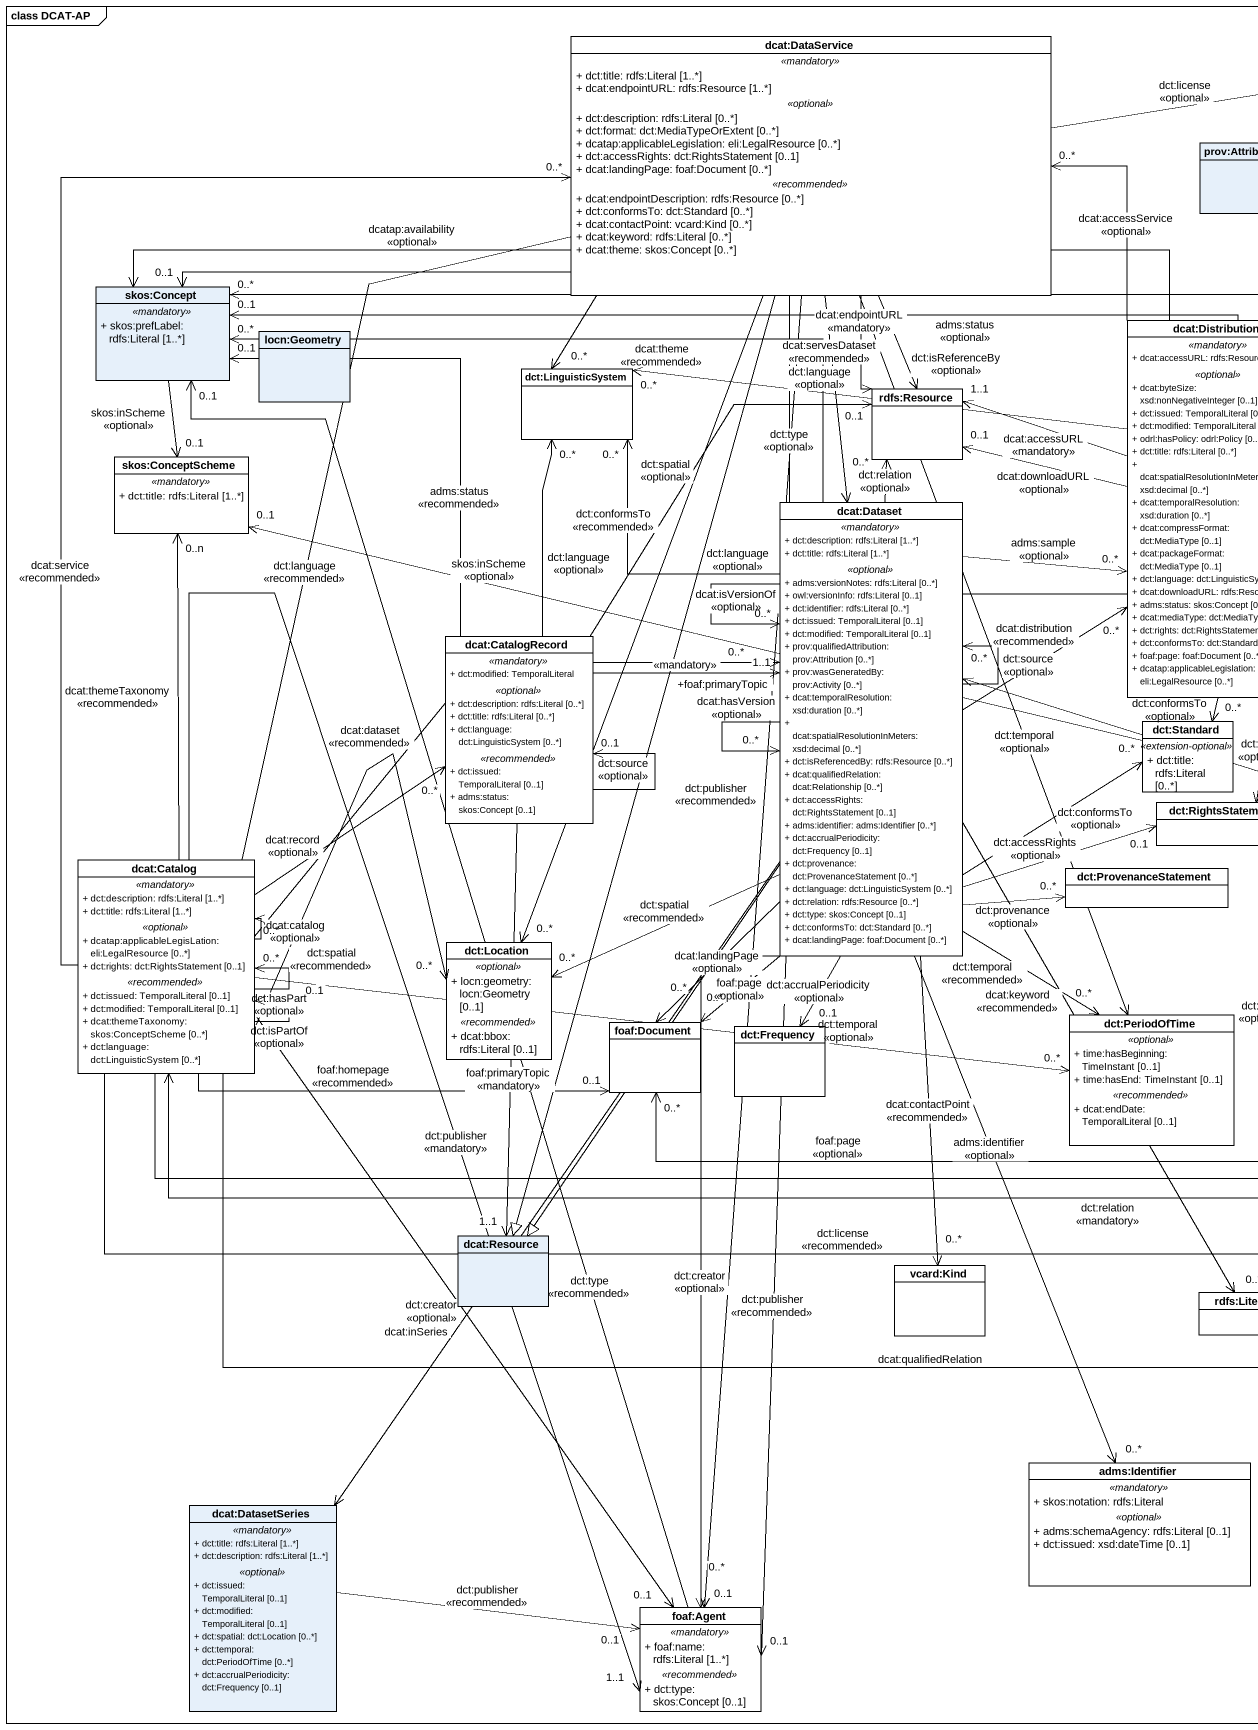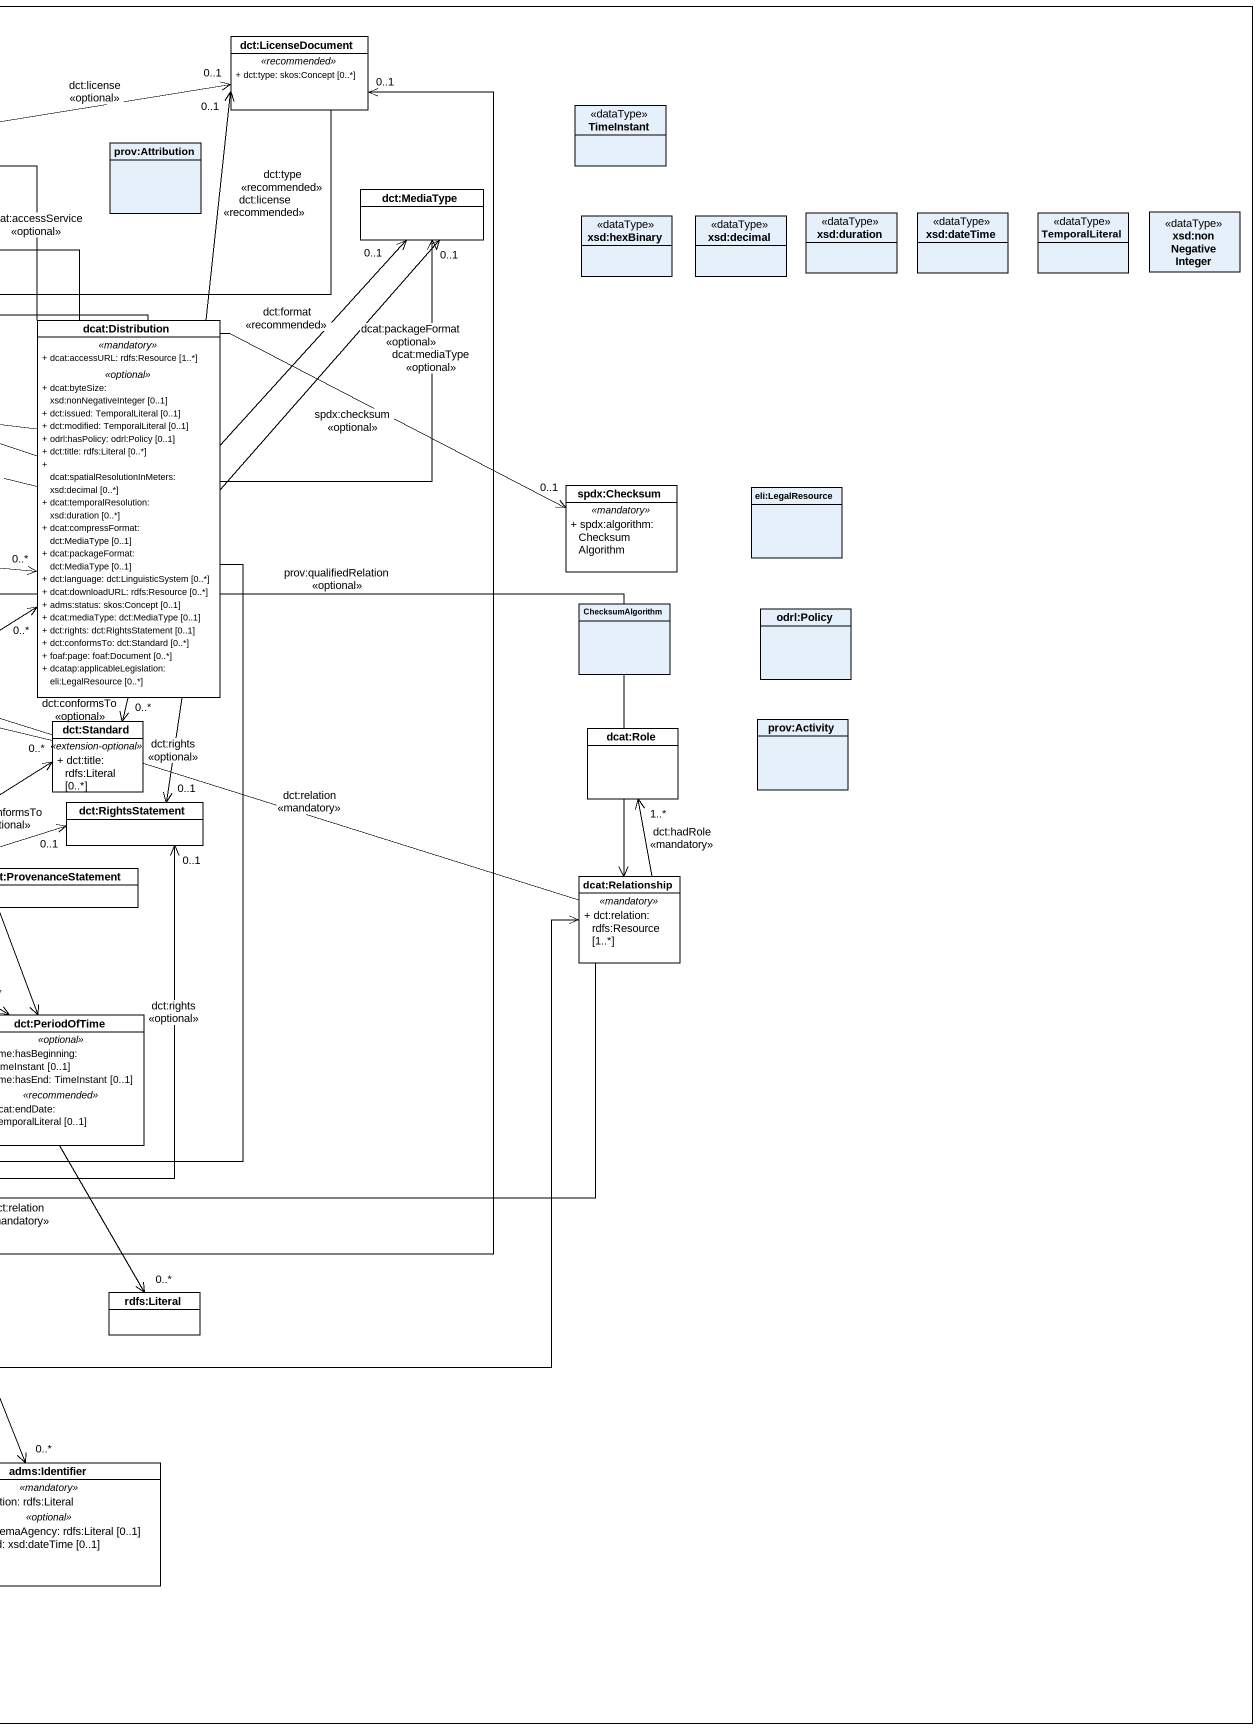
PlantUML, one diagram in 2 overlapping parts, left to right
@startuml
mainframe class DCAT-AP
hide circle
hide empty members
skinparam classAttributeIconSize 0
class "dcat:DataService" as dcat_DataService #FFFFFF {
  .. <<mandatory>> ..
  + dct:title: rdfs:Literal [1..*]
  + dcat:endpointURL: rdfs:Resource [1..*]
  .. <<optional>> ..
  + dct:description: rdfs:Literal [0..*]
  + dct:format: dct:MediaTypeOrExtent [0..*]
  + dcatap:applicableLegislation: eli:LegalResource [0..*]
  + dct:accessRights: dct:RightsStatement [0..1]
  + dcat:landingPage: foaf:Document [0..*]
  .. <<recommended>> ..
  + dcat:endpointDescription: rdfs:Resource [0..*]
  + dct:conformsTo: dct:Standard [0..*]
  + dcat:contactPoint: vcard:Kind [0..*]
  + dcat:keyword: rdfs:Literal [0..*]
  + dcat:theme: skos:Concept [0..*]
}
class "dct:LicenseDocument" as dct_LicenseDocument #FFFFFF {
  .. <<recommended>> ..
  + dct:type: skos:Concept [0..*]
}
class "prov:Attribution" as prov_Attribution
class TimeInstant <<dataType>>
class "dct:MediaType" as dct_MediaType #FFFFFF
class "xsd:hexBinary" as xsd_hexBinary <<dataType>>
class "xsd:decimal" as xsd_decimal <<dataType>>
class "xsd:duration" as xsd_duration <<dataType>>
class "xsd:dateTime" as xsd_dateTime <<dataType>>
class TemporalLiteral <<dataType>>
class "xsd:nonNegativeInteger" as xsd_nonNegativeInteger <<dataType>>
class "skos:Concept" as skos_Concept {
  .. <<mandatory>> ..
  + skos:prefLabel: rdfs:Literal [1..*]
}
class "dcat:Distribution" as dcat_Distribution #FFFFFF {
  .. <<mandatory>> ..
  + dcat:accessURL: rdfs:Resource [1..*]
  .. <<optional>> ..
  + dcat:byteSize: xsd:nonNegativeInteger [0..1]
  + dct:issued: TemporalLiteral [0..1]
  + dct:modified: TemporalLiteral [0..1]
  + odrl:hasPolicy: odrl:Policy [0..1]
  + dct:title: rdfs:Literal [0..*]
  + dcat:spatialResolutionInMeters: xsd:decimal [0..*]
  + dcat:temporalResolution: xsd:duration [0..*]
  + dcat:compressFormat: dct:MediaType [0..1]
  + dcat:packageFormat: dct:MediaType [0..1]
  + dct:language: dct:LinguisticSystem [0..*]
  + dcat:downloadURL: rdfs:Resource [0..*]
  + adms:status: skos:Concept [0..1]
  + dcat:mediaType: dct:MediaType [0..1]
  + dct:rights: dct:RightsStatement [0..1]
  + dct:conformsTo: dct:Standard [0..*]
  + foaf:page: foaf:Document [0..*]
  + dcatap:applicableLegislation: eli:LegalResource [0..*]
}
class "locn:Geometry" as locn_Geometry
class "dct:LinguisticSystem" as dct_LinguisticSystem #FFFFFF
class "rdfs:Resource" as rdfs_Resource #FFFFFF
class "skos:ConceptScheme" as skos_ConceptScheme #FFFFFF {
  .. <<mandatory>> ..
  + dct:title: rdfs:Literal [1..*]
}
class "dcat:Dataset" as dcat_Dataset #FFFFFF {
  .. <<mandatory>> ..
  + dct:description: rdfs:Literal [1..*]
  + dct:title: rdfs:Literal [1..*]
  .. <<optional>> ..
  + adms:versionNotes: rdfs:Literal [0..*]
  + owl:versionInfo: rdfs:Literal [0..1]
  + dct:identifier: rdfs:Literal [0..*]
  + dct:issued: TemporalLiteral [0..1]
  + dct:modified: TemporalLiteral [0..1]
  + prov:qualifiedAttribution: prov:Attribution [0..*]
  + prov:wasGeneratedBy: prov:Activity [0..*]
  + dcat:temporalResolution: xsd:duration [0..*]
  + dcat:spatialResolutionInMeters: xsd:decimal [0..*]
  + dct:isReferencedBy: rdfs:Resource [0..*]
  + dcat:qualifiedRelation: dcat:Relationship [0..*]
  + dct:accessRights: dct:RightsStatement [0..1]
  + adms:identifier: adms:Identifier [0..*]
  + dct:accrualPeriodicity: dct:Frequency [0..1]
  + dct:provenance: dct:ProvenanceStatement [0..*]
  + dct:language: dct:LinguisticSystem [0..*]
  + dct:relation: rdfs:Resource [0..*]
  + dct:type: skos:Concept [0..1]
  + dct:conformsTo: dct:Standard [0..*]
  + dcat:landingPage: foaf:Document [0..*]
}
class "spdx:Checksum" as spdx_Checksum #FFFFFF {
  .. <<mandatory>> ..
  + spdx:algorithm: ChecksumAlgorithm
}
class "eli:LegalResource" as eli_LegalResource
class ChecksumAlgorithm
class "dcat:CatalogRecord" as dcat_CatalogRecord #FFFFFF {
  .. <<mandatory>> ..
  + dct:modified: TemporalLiteral
  .. <<optional>> ..
  + dct:description: rdfs:Literal [0..*]
  + dct:title: rdfs:Literal [0..*]
  + dct:language: dct:LinguisticSystem [0..*]
  .. <<recommended>> ..
  + dct:issued: TemporalLiteral [0..1]
  + adms:status: skos:Concept [0..1]
}
class "odrl:Policy" as odrl_Policy
class "dct:Standard" as dct_Standard #FFFFFF {
  .. <<extension-optional>> ..
  + dct:title: rdfs:Literal [0..*]
}
class "dcat:Role" as dcat_Role #FFFFFF
class "prov:Activity" as prov_Activity
class "dct:RightsStatement" as dct_RightsStatement #FFFFFF
class "dcat:Catalog" as dcat_Catalog #FFFFFF {
  .. <<mandatory>> ..
  + dct:description: rdfs:Literal [1..*]
  + dct:title: rdfs:Literal [1..*]
  .. <<optional>> ..
  + dcatap:applicableLegisLation: eli:LegalResource [0..*]
  + dct:rights: dct:RightsStatement [0..1]
  .. <<recommended>> ..
  + dct:issued: TemporalLiteral [0..1]
  + dct:modified: TemporalLiteral [0..1]
  + dcat:themeTaxonomy: skos:ConceptScheme [0..*]
  + dct:language: dct:LinguisticSystem [0..*]
}
class "dct:ProvenanceStatement" as dct_ProvenanceStatement #FFFFFF
class "dcat:Relationship" as dcat_Relationship #FFFFFF {
  .. <<mandatory>> ..
  + dct:relation: rdfs:Resource [1..*]
}
class "dct:Location" as dct_Location #FFFFFF {
  .. <<optional>> ..
  + locn:geometry: locn:Geometry [0..1]
  .. <<recommended>> ..
  + dcat:bbox: rdfs:Literal [0..1]
}
class "foaf:Document" as foaf_Document #FFFFFF
class "dct:Frequency" as dct_Frequency #FFFFFF
class "dct:PeriodOfTime" as dct_PeriodOfTime #FFFFFF {
  .. <<optional>> ..
  + time:hasBeginning: TimeInstant [0..1]
  + time:hasEnd: TimeInstant [0..1]
  .. <<recommended>> ..
  + dcat:endDate: TemporalLiteral [0..1]
}
class "dcat:Resource" as dcat_Resource
class "vcard:Kind" as vcard_Kind #FFFFFF
class "rdfs:Literal" as rdfs_Literal #FFFFFF
class "adms:Identifier" as adms_Identifier #FFFFFF {
  .. <<mandatory>> ..
  + skos:notation: rdfs:Literal
  .. <<optional>> ..
  + adms:schemaAgency: rdfs:Literal [0..1]
  + dct:issued: xsd:dateTime [0..1]
}
class "dcat:DatasetSeries" as dcat_DatasetSeries {
  .. <<mandatory>> ..
  + dct:title: rdfs:Literal [1..*]
  + dct:description: rdfs:Literal [1..*]
  .. <<optional>> ..
  + dct:issued: TemporalLiteral [0..1]
  + dct:modified: TemporalLiteral [0..1]
  + dct:spatial: dct:Location [0..*]
  + dct:temporal: dct:PeriodOfTime [0..*]
  + dct:accrualPeriodicity: dct:Frequency [0..1]
}
class "foaf:Agent" as foaf_Agent #FFFFFF {
  .. <<mandatory>> ..
  + foaf:name: rdfs:Literal [1..*]
  .. <<recommended>> ..
  + dct:type: skos:Concept [0..1]
}
dcat_DataService -right-> "0..1" dct_LicenseDocument : dct:license\n<<optional>>
dcat_DataService --> rdfs_Resource : dcat:endpointURL\n<<mandatory>>
dcat_DataService --> rdfs_Resource : dct:isReferenceBy\n<<optional>>
dcat_DataService --> "0..*" dcat_Dataset : dcat:servesDataset\n<<recommended>>
dcat_DataService --> "0..*" dct_Location : dct:spatial\n<<optional>>
dcat_DataService --> dct_PeriodOfTime : dct:temporal\n<<optional>>
dcat_DataService --|> dcat_Resource
dcat_DataService --> "0..1" foaf_Agent : dct:publisher\n<<recommended>>
dct_LicenseDocument -left-> "0..*" skos_Concept : dct:type\n<<recommended>>
skos_Concept --> "0..1" skos_ConceptScheme : skos:inScheme\n<<optional>>
dcat_Distribution -up-> "0..*" dcat_DataService : dcat:accessService\n<<optional>>
dcat_Distribution -up-> "0..1" dct_LicenseDocument : dct:license\n<<recommended>>
dcat_Distribution -up-> "0..1" dct_MediaType : dct:format\n<<recommended>>
dcat_Distribution -up-> "0..1" dct_MediaType : dcat:mediaType\n<<optional>>
dcat_Distribution -up-> dct_MediaType : dcat:packageFormat\n<<optional>>
dcat_Distribution -left-> "0..1" skos_Concept : adms:status\n<<optional>>
dcat_Distribution -left-> skos_Concept : dcatap:availability\n<<optional>>
dcat_Distribution -left-> "0..*" dct_LinguisticSystem : dct:language\n<<optional>>
dcat_Distribution -left-> "1..1" rdfs_Resource : dcat:accessURL\n<<mandatory>>
dcat_Distribution -left-> "0..1" rdfs_Resource : dcat:downloadURL\n<<optional>>
dcat_Distribution -right-> "0..1" spdx_Checksum : spdx:checksum\n<<optional>>
dcat_Distribution --> "0..*" dct_Standard : dct:conformsTo\n<<optional>>
dcat_Distribution --> "0..1" dct_RightsStatement : dct:rights\n<<optional>>
dcat_Distribution --> "0..*" foaf_Document : foaf:page\n<<optional>>
dcat_Dataset -left-> "0..*" skos_Concept : dcat:theme\n<<recommended>>
dcat_Dataset -left-> "0..1" skos_Concept : dct:type\n<<optional>>
dcat_Dataset -up-> "0..*" dcat_Distribution : adms:sample\n<<optional>>
dcat_Dataset -up-> "0..*" dcat_Distribution : dcat:distribution\n<<recommended>>
dcat_Dataset -up-> "0..*" dct_LinguisticSystem : dct:language\n<<optional>>
dcat_Dataset -up-> rdfs_Resource : dct:relation\n<<optional>>
dcat_Dataset --> "0..*" dcat_Dataset : dct:source\n<<optional>>
dcat_Dataset --> "0..*" dcat_Dataset : dcat:hasVersion\n<<optional>>
dcat_Dataset --> "0..*" dcat_Dataset : dcat:isVersionOf\n<<optional>>
dcat_Dataset -right-> "0..*" dct_Standard : dct:conformsTo\n<<optional>>
dcat_Dataset -right-> "0..1" dct_RightsStatement : dct:accessRights\n<<optional>>
dcat_Dataset -right-> "0..*" dct_ProvenanceStatement : dct:provenance\n<<optional>>
dcat_Dataset -right-> dcat_Relationship : prov:qualifiedRelation\n<<optional>>
dcat_Dataset --> "0..*" dct_Location : dct:spatial\n<<recommended>>
dcat_Dataset --> "0..*" foaf_Document : dcat:landingPage\n<<optional>>
dcat_Dataset --> "0..*" foaf_Document : foaf:page\n<<optional>>
dcat_Dataset --> "0..1" dct_Frequency : dct:accrualPeriodicity\n<<optional>>
dcat_Dataset --> "0..*" dct_PeriodOfTime : dct:temporal\n<<recommended>>
dcat_Dataset --|> dcat_Resource
dcat_Dataset --> "0..*" vcard_Kind : dcat:contactPoint\n<<recommended>>
dcat_Dataset --> "0..*" rdfs_Literal : dcat:keyword\n<<recommended>>
dcat_Dataset --> "0..*" adms_Identifier : adms:identifier\n<<optional>>
dcat_Dataset --> dcat_DatasetSeries : dcat:inSeries
dcat_Dataset --> "0..1" foaf_Agent : dct:publisher\n<<recommended>>
dcat_Dataset --> "0..*" foaf_Agent : dct:creator\n<<optional>>
dcat_CatalogRecord -up-> "0..1" skos_Concept : adms:status\n<<recommended>>
dcat_CatalogRecord -up-> "0..*" dct_LinguisticSystem : dct:language\n<<optional>>
dcat_CatalogRecord -up-> "0..1" rdfs_Resource : dct:conformsTo\n<<recommended>>
dcat_CatalogRecord -right-> "+foaf:primaryTopic\n1..1" dcat_Dataset : <<mandatory>>
dcat_CatalogRecord --> "0..1" dcat_CatalogRecord : dct:source\n<<optional>>
dcat_CatalogRecord --> "1..1" dcat_Resource : foaf:primaryTopic\n<<mandatory>>
dct_Standard -left-> "0..1" skos_ConceptScheme : skos:inScheme\n<<optional>>
dcat_Catalog -up-> "0..*" dcat_DataService : dcat:service\n<<recommended>>
dcat_Catalog -up-> "0..1" dct_LicenseDocument : dct:license\n<<recommended>>
dcat_Catalog -up-> "0..*" dct_LinguisticSystem : dct:language\n<<recommended>>
dcat_Catalog -up-> "0..n" skos_ConceptScheme : dcat:themeTaxonomy\n<<recommended>>
dcat_Catalog -right-> "0..*" dcat_Dataset : dcat:dataset\n<<recommended>>
dcat_Catalog -up-> "0..*" dcat_CatalogRecord : dcat:record\n<<optional>>
dcat_Catalog -right-> "0..1" dct_RightsStatement : dct:rights\n<<optional>>
dcat_Catalog --> "0..*" dcat_Catalog : dct:hasPart\n<<optional>>
dcat_Catalog --> "0..1" dcat_Catalog : dct:isPartOf\n<<optional>>
dcat_Catalog --> "0..*" dcat_Catalog : dcat:catalog\n<<optional>>
dcat_Catalog -right-> dcat_Relationship : dcat:qualifiedRelation
dcat_Catalog -right-> "0..*" dct_Location : dct:spatial\n<<recommended>>
dcat_Catalog -right-> "0..1" foaf_Document : foaf:homepage\n<<recommended>>
dcat_Catalog -right-> "0..*" dct_PeriodOfTime : dct:temporal\n<<optional>>
dcat_Catalog --> "1..1" foaf_Agent : dct:publisher\n<<mandatory>>
dcat_Catalog --> "0..1" foaf_Agent : dct:creator\n<<optional>>
dcat_Relationship -left-> dcat_Dataset : dct:relation\n<<mandatory>>
dcat_Relationship -up-> "1..*" dcat_Role : dct:hadRole\n<<mandatory>>
dcat_Relationship -left-> dcat_Catalog : dct:relation\n<<mandatory>>
dcat_DatasetSeries -right-> "0..1" foaf_Agent : dct:publisher\n<<recommended>>
foaf_Agent -up-> "0..1" skos_Concept : dct:type\n<<recommended>>
@enduml
